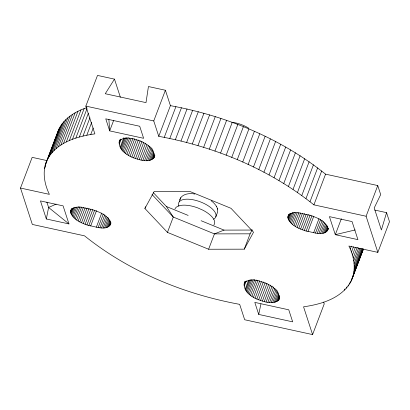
<?xml version="1.0" encoding="UTF-8"?>
<svg xmlns="http://www.w3.org/2000/svg" width="410" height="410" viewBox="0 0 410 410"><rect width="100%" height="100%" fill="white"/><g stroke="black" fill="none" stroke-linecap="round" stroke-linejoin="round"><path stroke-width="0.61" d="M46.919 160.576L32.159 157.353L20.5 188.046L32.334 224.439L84.527 235.842C129.119 271.62 183.675 294.052 239.671 304.353L244.678 319.754L312.579 334.586L303.554 306.818C319.8 304.471 337.486 299.582 348.039 286.067C357.002 274.551 355.203 258.346 348.895 246.046L377.841 252.37L389.5 221.677L386.563 212.652L374.807 210.079M70.499 211.847C73.052 203.078 86.556 209.013 92.301 209.628C99.348 211.98 108.594 215.337 110.613 223.322C108.061 232.086 94.556 226.156 88.811 225.541C81.759 223.189 72.514 219.832 70.499 211.847L71.622 208.895M287.82 217.372C290.367 208.603 303.877 214.532 309.622 215.147C316.669 217.5 325.914 220.857 327.933 228.847C325.381 237.61 311.877 231.681 306.132 231.066C299.08 228.713 289.834 225.356 287.82 217.372L288.942 214.42M86.925 107.615C75.922 111.3 64.924 117.67 59.332 128.243L47.678 158.936C41.774 170.037 44.09 183.511 49.4 194.361L20.5 188.046M46.33 218.981L40.457 200.921L63.089 205.866L68.962 223.927L46.33 218.981L48.605 207.475L46.863 202.115M258.72 314.429L254.805 302.39L288.753 309.806L292.668 321.845L258.72 314.429L260.95 303.877M154.678 156.092C151.167 163.985 139.83 159.946 133.65 157.896C126.695 155.221 117.137 148.958 119.648 140.292M154.227 157.276C154.975 148.866 146.606 143.582 139.779 140.85C133.619 138.846 123.943 135.264 119.202 141.47M244.201 283.418C249.536 276.853 260.007 281.101 266.587 283.571C272.799 286.272 280.999 292.279 278.846 299.982C272.747 305.25 263.451 301.601 256.85 299.064C250.341 296.343 241.705 289.624 244.878 281.644M56.662 135.464L59.332 128.243M386.563 212.652L381.382 229.979L374.217 207.947L380.69 194.591L377.759 185.561L325.56 174.158C280.973 138.38 226.412 115.948 170.416 105.647L165.409 90.246L148.435 86.541L146.001 102.628L105.257 93.726L114.482 79.125L97.508 75.414L85.849 106.108L94.879 133.87C77.193 136.402 56.959 142.224 47.678 158.936M45.689 163.672L58.24 130.575M45.003 166.158L47.022 160.843M47.919 158.486L49.487 154.355M49.933 153.171L51.952 147.861M52.398 146.677L56.436 136.053M48.969 156.687L60.629 125.998M44.521 168.71L45.418 166.352M50.466 154.524L62.125 123.835M52.157 152.448L63.816 121.755M54.048 150.46L65.702 119.771M56.124 148.569L67.783 117.88M58.394 146.77L70.054 116.081M60.854 145.068L72.514 114.38M63.494 143.469L75.153 112.781M66.317 141.973L77.977 111.279M69.316 140.579L80.975 109.885M72.483 139.292L84.142 108.599M75.824 138.108L87.033 108.599M79.325 137.037L88.293 113.432M82.989 136.079L89.939 117.783M86.802 135.228L91.737 122.241M90.769 134.49L93.234 128.002M70.581 210.976L71.478 208.618M70.617 212.775L72.186 208.644M70.935 213.753L73.175 207.849M71.448 214.768L74.138 207.685M72.155 215.809L75.291 207.547M73.041 216.864L76.629 207.419M74.102 217.92L78.361 206.707M75.322 218.966L80.032 206.568M113.713 120.258L109.675 130.882L143.628 138.298L139.713 126.26L105.76 118.844L109.675 130.882L108.886 119.423M76.69 219.985L81.621 206.999M78.182 220.969L83.343 207.398M79.791 221.912L85.172 207.747M81.493 222.789L87.094 208.034M83.261 223.604L89.093 208.26M85.09 224.337L90.917 208.992M86.946 224.987L92.773 209.643M119.013 142.306L120.135 139.354M119.033 143.203L120.601 139.072M119.248 144.161L121.042 139.436M88.811 225.541L94.638 210.197M120.227 147.169L123.815 137.724M90.661 225.997L96.493 210.648M120.642 148.169L124.455 138.134M121.257 149.199L125.516 137.986M122.052 150.25L126.762 137.852M123.031 151.305L128.186 137.729M124.174 152.356L129.55 138.19M96.319 227.232L101.7 213.067M125.465 153.391L131.072 138.636M98.139 227.581L103.294 214.005M126.9 154.396L132.953 138.462M99.902 227.816L104.832 214.835M128.453 155.359L134.731 138.831M101.588 227.945L106.072 216.137M130.108 156.272L136.386 139.743M103.176 227.955L107.215 217.331M104.652 227.852L108.465 217.818M131.846 157.117L138.349 140.005M105.995 227.632L109.132 219.37M107.189 227.309L109.88 220.226M133.65 157.896L140.148 140.779M108.225 226.873L110.464 220.969M109.08 226.335L110.654 222.205M109.757 225.705L110.879 222.758M110.244 224.987L110.977 223.009M135.49 158.588L141.993 141.47M137.355 159.188L143.633 142.665M377.841 252.37L366.099 216.249L313.906 204.851C269.314 169.069 214.758 146.642 158.757 136.335L153.75 120.94L165.409 90.246M139.215 159.695L145.494 143.167M141.055 160.095L146.882 144.75M142.849 160.387L148.451 145.632M144.576 160.571L149.952 146.406M146.216 160.638L151.147 147.651M147.749 160.592L152.233 148.789M149.158 160.433L152.971 150.398M158.757 136.335L170.416 105.647M150.429 160.161L153.571 151.895M151.546 159.777L154.011 153.289M152.494 159.295L154.288 154.57M153.263 158.711L154.606 155.17M153.842 158.034L154.862 155.262M164.256 137.335L175.916 106.641M169.801 138.436L181.456 107.748M144.894 208.48L154.16 191.521L189.82 191.449L230.984 208.306L253.539 232.209L244.268 249.167L208.608 249.239L167.449 232.388L144.894 208.48L145.565 206.712M175.383 139.656L187.042 108.963M181 140.978L192.654 110.285M186.637 142.408L198.296 111.715M192.295 143.941L203.949 113.252M197.958 145.576L209.618 114.887M167.449 232.388L173.276 217.044L166.398 206.512L153.243 192.567M179.237 201.822C179.964 194.196 188.831 192.679 194.899 194.073M203.626 147.313L215.286 116.619M209.284 149.148L220.944 118.454M214.932 151.075L226.592 120.381M220.559 153.094L232.219 122.405M226.156 155.205L237.815 124.517M231.722 157.404L243.381 126.71M237.241 159.685L248.896 128.996M215.803 216.864C216.711 214.302 218.417 211.334 217.372 208.541M208.608 249.239L214.44 233.895L224.029 230.107L252.191 230.051M242.705 162.047L254.364 131.359M248.117 164.487L259.776 133.798M253.462 167.003L265.121 136.315M258.73 169.591L270.39 138.898M263.927 172.246L275.582 141.552M269.032 174.962L280.691 144.274M244.268 249.167L250.1 233.823L252.191 229.995M274.044 177.745L285.703 147.052M278.959 180.579L290.613 149.891M244.017 284.253L245.139 281.301M244.032 285.15L245.38 281.608M244.252 286.108L246.272 280.794M283.761 183.47L295.42 152.776M245.231 289.117L248.593 280.261M245.646 290.116L249.459 280.081M246.256 291.141L250.52 279.928M247.056 292.192L251.766 279.799M288.455 186.406L300.115 155.718M248.035 293.247L253.19 279.676M249.172 294.303L254.779 279.548M250.469 295.338L256.296 279.989M251.899 296.343L257.957 280.404M293.032 189.394L304.686 158.701M253.452 297.306L259.73 280.778M255.107 298.219L261.385 281.69M287.902 216.5L288.64 214.522M256.85 299.064L263.348 281.947M297.481 192.418L309.135 161.724M287.938 218.299L289.732 213.574M288.256 219.278L290.495 213.374M288.768 220.293L291.459 213.21M258.648 299.838L265.152 282.726M289.475 221.333L292.837 212.477M260.493 300.53L266.997 283.418M290.362 222.389L294.175 212.354M301.796 195.478L313.455 164.789M291.423 223.445L295.456 212.821M262.359 301.135L268.632 284.607M292.643 224.49L297.127 212.682M264.219 301.637L270.497 285.114M294.011 225.51L298.941 212.523M266.054 302.042L272.112 286.103M305.978 198.578L317.637 167.885M295.502 226.494L300.658 212.918M267.848 302.334L273.68 286.99M297.112 227.432L302.493 213.267M269.575 302.518L274.956 288.353M298.808 228.314L304.415 213.559M271.215 302.585L276.15 289.598M310.016 201.699L321.671 171.011M272.752 302.539L277.237 290.736M300.581 229.128L306.188 214.374M274.162 302.38L277.975 292.345M302.406 229.861L308.238 214.517M275.433 302.108L278.574 293.842M276.55 301.724L279.015 295.231M313.906 204.851L325.56 174.158M304.266 230.512L310.093 215.168M277.498 301.237L279.512 295.928M278.267 300.658L279.384 297.706M278.846 299.982L279.517 298.208M306.132 231.066L311.959 215.721M307.982 231.517L313.809 216.172M313.64 232.757L319.021 218.591M315.459 233.105L320.615 219.529M317.222 233.341L322.152 220.354M318.908 233.464L323.393 221.661M320.497 233.48L324.53 222.855M321.973 233.372L325.56 223.932M323.316 233.157L326.452 224.895M324.51 232.829L327.2 225.746M325.545 232.398L327.785 226.494M326.401 231.86L327.974 227.729M327.077 231.23L328.2 228.278M327.846 229.713L328.297 228.534M327.559 230.512L328.236 228.739M341.351 218.755L335.298 234.689L357.93 239.635L352.057 221.574L329.425 216.629L335.298 234.689L355.193 229.943M312.579 334.586L324.238 303.892L323.649 302.083M350.273 249.101L351.39 246.149M351.447 252.114L353.466 246.805M366.099 216.249L377.759 185.561M352.421 255.087L355.337 247.414M353.189 258.013L357.228 247.389M353.753 260.888L358.683 247.901M354.107 263.707L359.939 248.363M344.467 290.152L344.912 288.968M354.26 266.474L360.984 248.767M346.353 288.153L346.798 286.974M354.199 269.175L362.05 248.516M348.039 286.067L348.49 284.888M353.938 271.809L362.681 248.793M349.53 283.894L350.202 282.121M353.466 274.377L363.106 248.998M350.816 281.634L362.476 250.946L361.702 252.299M352.79 276.873L363.327 249.131M351.903 279.292L363.337 249.193M180.031 199.731L180.789 197.733M362.696 250.474L363.347 249.07M56.175 204.108L48.605 207.475L68.962 223.927M250.1 233.823L214.44 233.895L173.276 217.044L152.023 194.514M231.937 122.277C237.826 122.969 243.504 125.019 248.568 128.084M85.849 106.108L153.75 120.94M166.398 206.512L188.154 215.424M201.095 220.718L224.029 230.107M211.191 200.777C214.046 202.929 216.69 205.635 217.628 209.187M216.413 206.143L216.644 206.727M114.482 79.125L120.355 97.185M178.893 206.204A19.839 8.543 20.8 0 1 200.059 201.746A19.839 8.543 20.8 0 1 213.62 219.186M213.866 225.018A21.11 9.087 20.8 0 0 202.955 210.212L197.958 207.983A21.11 9.087 20.8 0 0 174.993 208.977"/></g></svg>
